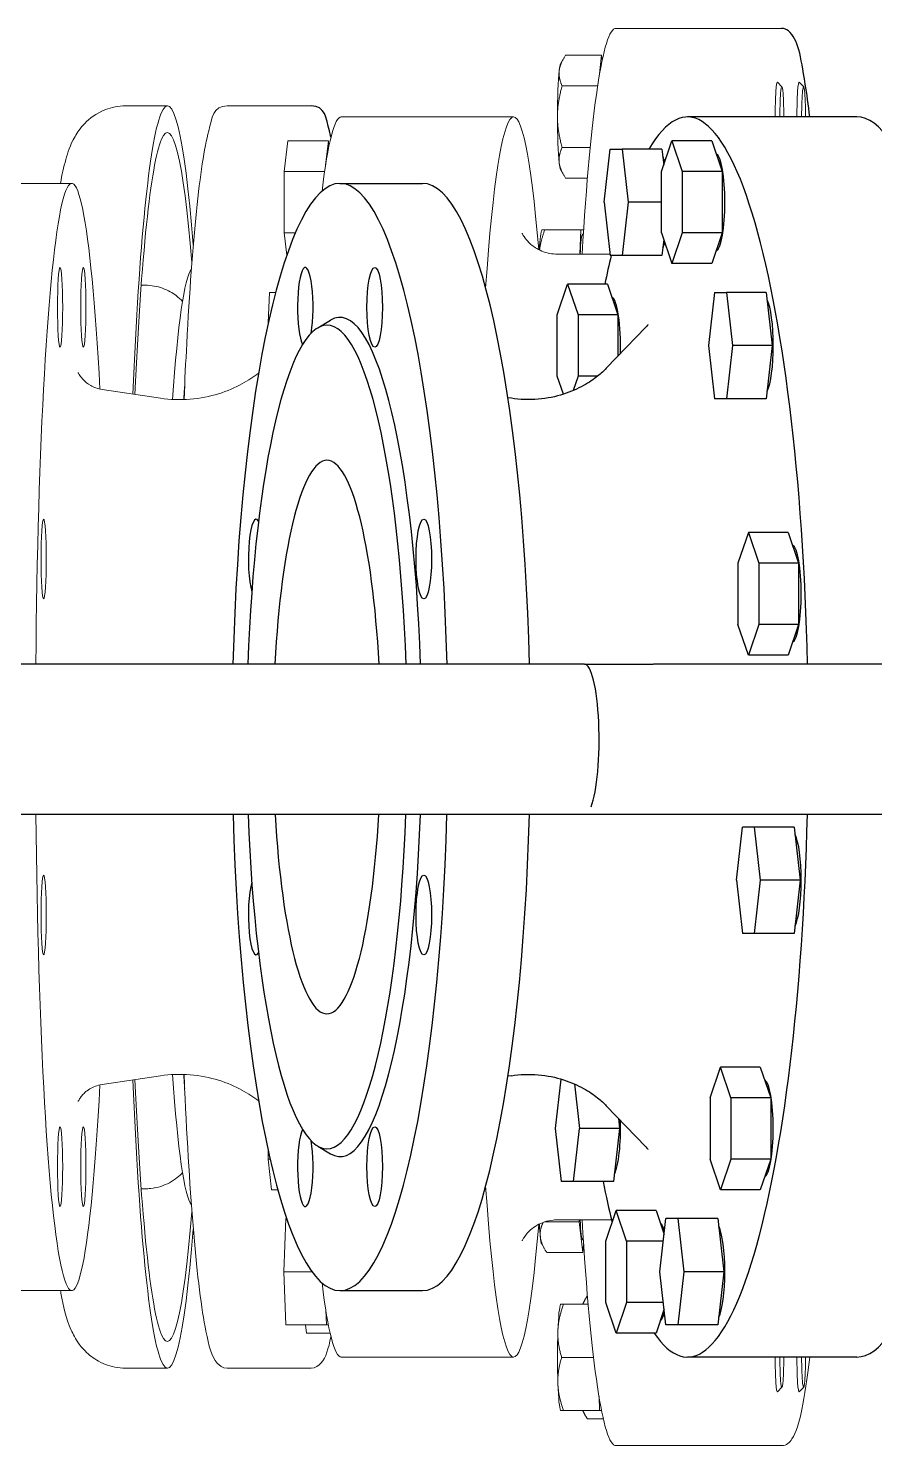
# Model space of a CAD drawing. Header units: millimetres. Extents: x 0 to 100323, y 0 to 59400.
# Drawn here: x 72956 to 73434, y 46620 to 47420 of the extents above; entities that cross this region are included whole.
import ezdxf

# ---------------------------------------------------------------- set-up
doc = ezdxf.new("R2010")
doc.units = ezdxf.units.MM
doc.header["$LTSCALE"] = 100
doc.layers.add('P_Biomass (BM)', color=150, linetype='Continuous', lineweight=18, true_color=0x007fff)
doc.layers.add('Visible', color=7, linetype='Continuous', lineweight=25)

msp = doc.modelspace()

# ---------------------------------------------------------------- linework, layer by layer
at = {"layer": 'P_Biomass (BM)'}
for p, q in [((73381.04, 47420.46), (73287.49, 47420.46)), ((73256.19, 47400.41), (73257.73, 47403.1)), ((73279.36, 47405.25), (73259.08, 47405.25)), ((73279.36, 47405.25), (73277.99, 47393.12)), ((73279.7, 47402.28), (73279.36, 47405.25)), ((73277.16, 47387.93), (73257.12, 47387.93)), ((73381.21, 47387.5), (73378.73, 47390)), ((73393.49, 47387.5), (73391.01, 47390)), ((73034.29, 47376.71), (73010.59, 47376.71)), ((73067.96, 47376.71), (73115.36, 47376.71)), ((73229.71, 47370.46), (73132.41, 47370.46)), ((73102.18, 47356.95), (73100.21, 47339.63)), ((73125.13, 47356.95), (73102.18, 47356.95)), ((73125.13, 47356.95), (73123.6, 47343.51)), ((73125.47, 47353.96), (73125.13, 47356.95)), ((73272.98, 47353.29), (73257.12, 47353.29)), ((73100.21, 47339.63), (73100.21, 47304.99)), ((73123.02, 47339.63), (73100.21, 47339.63)), ((73256.19, 47340.8), (73257.73, 47338.11)), ((72932.84, 47332.96), (72980.24, 47332.96)), ((73271.41, 47335.97), (73259.08, 47335.97)), ((73100.21, 47304.99), (73101.64, 47292.38)), ((73106.48, 47304.99), (73100.21, 47304.99)), ((73245.56, 47306.59), (73245.67, 47306.78)), ((73267.6, 47306.78), (73247.32, 47306.78)), ((73267.6, 47306.78), (73267.08, 47292.96)), ((73269.22, 47306.78), (73267.6, 47306.78)), ((73268.73, 47304.28), (73269.06, 47304.28)), ((73284.09, 47292.96), (73254.65, 47292.96)), ((73021.81, 47275.46), (73019.45, 47275.46)), ((73091.88, 47271.43), (73091.23, 47254.25)), ((73095.36, 47271.43), (73091.88, 47271.43)), ((73030.26, 47211.7), (72997.36, 47216.64)), ((73030.26, 46829.22), (72997.36, 46824.27)), ((73091.05, 46787.49), (73091.05, 46782.17)), ((73091.05, 46782.17), (73093.01, 46764.85)), ((73092.24, 46782.17), (73091.05, 46782.17)), ((73021.81, 46765.46), (73019.45, 46765.46)), ((73096.61, 46764.85), (73093.01, 46764.85)), ((73101.04, 46748.61), (73099.91, 46718.61)), ((73101.62, 46748.61), (73101.04, 46748.61)), ((73266.77, 46746.81), (73247.37, 46746.81)), ((73284.99, 46747.96), (73254.65, 46747.96)), ((73266.77, 46747.96), (73266.77, 46746.81)), ((73266.77, 46746.81), (73268.73, 46729.49)), ((73268.73, 46736.63), (73269.06, 46736.63)), ((73245.56, 46734.33), (73247.1, 46731.64)), ((73268.73, 46729.49), (73248.45, 46729.49)), ((73268.73, 46729.49), (73269.24, 46733.95)), ((73099.91, 46718.61), (73101.04, 46688.61)), ((73115.91, 46718.61), (73099.91, 46718.61)), ((72932.84, 46707.96), (72980.24, 46707.96)), ((73271.41, 46704.95), (73271.36, 46704.95)), ((73123.68, 46696.93), (73123.99, 46688.61)), ((73256.19, 46700.12), (73256.3, 46700.31)), ((73271.81, 46700.31), (73257.95, 46700.31)), ((73268.57, 46700.31), (73270, 46702.81)), ((73123.99, 46688.61), (73101.04, 46688.61)), ((73112.23, 46688.61), (73112.76, 46683.97)), ((73123.99, 46688.61), (73125.14, 46688.61)), ((73126.12, 46683.97), (73112.76, 46683.97)), ((73034.29, 46664.21), (73010.59, 46664.21)), ((73067.96, 46664.21), (73115.36, 46664.21)), ((73229.71, 46670.46), (73132.41, 46670.46)), ((73274.84, 46670.31), (73256.82, 46670.31)), ((73277.93, 46648.12), (73278.23, 46640.31)), ((73381.21, 46653.41), (73378.73, 46650.92)), ((73393.49, 46653.41), (73391.01, 46650.92)), ((73256.19, 46640.5), (73256.3, 46640.31)), ((73278.23, 46640.31), (73257.95, 46640.31)), ((73268.57, 46640.31), (73270, 46637.81)), ((73278.23, 46640.31), (73279.35, 46640.31)), ((73280.35, 46635.67), (73271.36, 46635.67)), ((73381.04, 46620.46), (73287.49, 46620.46))]:
    msp.add_line(p, q, dxfattribs=at)
for centre, major_axis, start_param, end_param in [((73287.49, 47020.46), (0, 400), 0, 0.821328), ((73229.71, 47020.46), (0, 350), 5.616731, 7.04378), ((73256.41, 47370.61), (0, 30), 0.113789, 0.523599), ((73256.41, 47370.61), (0, 30), 0.523599, 1.570796), ((73034.29, 47020.46), (0, 356.25), 5.606443, 7.279535), ((73378.65, 47370.61), (0, 19.43), 6.217589, 7.861604), ((73381.14, 47370.61), (0, 16.93), 4.703642, 7.862729), ((73390.92, 47370.61), (0, 19.43), 6.217589, 7.861604), ((73393.42, 47370.61), (0, 16.93), 4.703642, 7.862729), ((73034.29, 47020.46), (0, 341.25), 5.615891, 7.251439), ((73132.41, 47020.46), (0, 350), 0, 0.494007), ((73256.41, 47370.61), (0, 30), 1.570796, 2.617994), ((72980.24, 47020.46), (0, 312.5), 5.39203, 7.721854), ((73256.41, 47370.61), (0, -30), 5.759587, 6.169397), ((73245.78, 47276.78), (0, 30), 0.113789, 0.902534), ((73268.73, 47276.78), (0, 27.5), 0, 0.942042), ((73049.26, 47020.46), (0, 265), 0.08403, 0.76846), ((73055.49, 47020.46), (0, 265), 0.7248, 0.768879), ((72980.24, 47020.46), (0, -312.5), 4.85311, 7.174341), ((73034.29, 47020.46), (0, -356.25), 5.286836, 6.959927), ((73034.29, 47020.46), (0, -341.25), 5.314931, 6.95048), ((73049.26, 47020.46), (0, -265), 5.514725, 6.199156), ((73055.49, 47020.46), (0, 265), 2.372714, 2.416793), ((73229.71, 47020.46), (0, -350), 5.522591, 6.94964), ((73245.78, 46764.13), (0, 30), 2.239058, 2.617994), ((73268.73, 46764.13), (0, -27.5), 5.341143, 6.283185), ((73287.49, 47020.46), (0, -400), 5.461858, 6.283185), ((73245.78, 46764.13), (0, -30), 5.759587, 6.169397), ((73132.41, 47020.46), (0, -350), 5.789179, 6.283185), ((73256.41, 46670.31), (0, 30), 0.113789, 1.047198), ((73256.41, 46670.31), (0, 30), 1.047198, 2.094395), ((73378.65, 46670.31), (0, -19.43), 4.704767, 6.348781), ((73381.14, 46670.31), (0, -16.93), 4.703642, 7.862729), ((73390.92, 46670.31), (0, -19.43), 4.704767, 6.348781), ((73393.42, 46670.31), (0, -16.93), 4.703642, 7.862729), ((73256.41, 46670.31), (0, -30), 5.235988, 6.169397)]:
    msp.add_ellipse(centre, major_axis=major_axis, ratio=0.065414, start_param=start_param, end_param=end_param, dxfattribs=at)
for centre, major_axis in [((72973.67, 47262.98), (0, -22.5)), ((72986.81, 47262.98), (0, -22.5)), ((72964.38, 47120.91), (0, -22.5)), ((72964.38, 46920), (0, 22.5)), ((72973.67, 46777.94), (0, 22.5)), ((72986.81, 46777.94), (0, 22.5))]:
    msp.add_ellipse(centre, major_axis=major_axis, ratio=0.065414, dxfattribs=at)
for points, weights in [([(73259.08, 47405.25), (73255.88, 47400.61), (73255.43, 47396.59)], [1, 1.0379548493, 1]), ([(73255.43, 47396.59), (73254.97, 47392.57), (73257.12, 47387.93)], [1, 1.0379548493, 1]), ([(73257.12, 47387.93), (73254.45, 47378.64), (73254.45, 47370.61)], [1, 1.0379548493, 1]), ([(73254.45, 47370.61), (73254.45, 47362.57), (73257.12, 47353.29)], [1, 1.0379548493, 1]), ([(73257.12, 47353.29), (73254.97, 47348.64), (73255.43, 47344.63)], [1, 1.0379548493, 1]), ([(73255.43, 47344.63), (73255.88, 47340.61), (73259.08, 47335.97)], [1, 1.0379548493, 1]), ([(73247.32, 47306.78), (73245.05, 47300.66), (73244.37, 47295.31)], [1, 1.02865564907, 1.01404166389]), ([(73245.67, 47306.78), (73245.67, 47306.78), (73247.32, 47306.78)], [1.0124336326, 1.03012122654, 1]), ([(73246.33, 46746.45), (73244.36, 46742.02), (73244.8, 46738.15)], [1.00278558323, 1.03650681285, 1]), ([(73244.8, 46738.15), (73245.25, 46734.13), (73248.45, 46729.49)], [1, 1.0379548493, 1]), ([(73271.36, 46704.95), (73269.67, 46702.5), (73268.77, 46700.31)], [1, 1.01965956375, 1.01895290532]), ([(73257.95, 46700.31), (73254.97, 46692.27), (73254.71, 46685.31)], [1, 1.0379548493, 1]), ([(73256.3, 46700.31), (73256.3, 46700.31), (73257.95, 46700.31)], [1.0124336326, 1.03012122654, 1]), ([(73254.71, 46685.31), (73254.45, 46678.35), (73256.82, 46670.31)], [1, 1.0379548493, 1]), ([(73256.82, 46670.31), (73254.45, 46662.27), (73254.71, 46655.31)], [1, 1.0379548493, 1]), ([(73254.71, 46655.31), (73254.97, 46648.35), (73257.95, 46640.31)], [1, 1.0379548493, 1]), ([(73257.95, 46640.31), (73256.3, 46640.31), (73256.3, 46640.31)], [1, 1.03012122654, 1.0124336326]), ([(73268.77, 46640.31), (73269.67, 46638.12), (73271.36, 46635.67)], [1.01895290532, 1.01965956375, 1])]:
    msp.add_rational_spline(points, weights, degree=2, dxfattribs=at)
for points, knots in [([(72973.87, 47332.96), (72974.76, 47337.84), (72975.7, 47342.19), (72978.03, 47350.46), (72979.14, 47354.25), (72983.3, 47361.56), (72984.85, 47363.99), (72990.09, 47369.41), (72993.73, 47372.48), (73002.61, 47375.88), (73006.58, 47376.71), (73010.59, 47376.71)], [3.2527595, 3.2527595, 3.2527595, 3.2527595, 3.3684504, 3.3684504, 3.482703, 3.482703, 3.5295085, 3.5295085, 3.5718778, 3.5718778, 3.5969557, 3.5969557, 3.5969557, 3.5969557]), ([(73043.65, 47210.92), (73044.11, 47221.81), (73044.61, 47232.31), (73046.7, 47271.56), (73048.56, 47296.94), (73052.75, 47337.68), (73055.03, 47352.9), (73059.5, 47369.89), (73059.88, 47376.71), (73067.96, 47376.71)], [2.1431773, 2.1431773, 2.1431773, 2.1431773, 2.2536188, 2.2536188, 2.5744992, 2.5744992, 2.897688, 2.897688, 3.1415927, 3.1415927, 3.1415927, 3.1415927]), ([(73254.65, 47292.96), (73251.38, 47292.96), (73248.17, 47293.69), (73242.91, 47295.87), (73240.92, 47297.27), (73237.83, 47299.92), (73236.86, 47301.12), (73235.26, 47303.31), (73234.91, 47304.05), (73234.62, 47304.67), (73234.58, 47304.78), (73234.58, 47304.78)], [0, 0, 0, 0, 0.0270492, 0.0270492, 0.0559244, 0.0559244, 0.0893277, 0.0893277, 0.1363705, 0.1363705, 0.1650141, 0.1650141, 0.1650141, 0.1650141]), ([(73021.81, 47275.46), (73025.24, 47275.46), (73028.63, 47274.8), (73034.66, 47272.62), (73037.19, 47271.09), (73040.63, 47268.48), (73041.81, 47267.38), (73042.79, 47266.34)], [3.59695573, 3.59695573, 3.59695573, 3.59695573, 3.62056385, 3.62056385, 3.64650353, 3.64650353, 3.66581594, 3.66581594, 3.66581594, 3.66581594]), ([(72997.36, 47216.64), (72994.89, 47217.02), (72992.7, 47217.86), (72989.17, 47219.82), (72987.9, 47220.91), (72985.89, 47222.92), (72985.28, 47223.78), (72984.25, 47225.36), (72984.05, 47225.85), (72983.91, 47226.16), (72983.9, 47226.2), (72983.9, 47226.2)], [0.0098333, 0.0098333, 0.0098333, 0.0098333, 0.0361852, 0.0361852, 0.0653215, 0.0653215, 0.0998993, 0.0998993, 0.1502912, 0.1502912, 0.171353, 0.171353, 0.171353, 0.171353]), ([(73030.26, 47211.7), (73035.75, 47210.87), (73041.52, 47210.66), (73052.77, 47211.57), (73058.22, 47212.67), (73068.09, 47215.74), (73072.51, 47217.69), (73079.96, 47221.73), (73083.06, 47223.8), (73085.73, 47225.82)], [6.27335202, 6.27335202, 6.27335202, 6.27335202, 6.28843892, 6.28843892, 6.30352582, 6.30352582, 6.31861272, 6.31861272, 6.3328184, 6.3328184, 6.3328184, 6.3328184]), ([(72983.9, 46814.72), (72983.9, 46814.72), (72983.91, 46814.76), (72984.03, 46815.03), (72984.2, 46815.45), (72984.98, 46816.7), (72985.37, 46817.28), (72986.85, 46819.04), (72988.18, 46820.44), (72992.27, 46822.87), (72994.63, 46823.86), (72997.36, 46824.27)], [2.9702397, 2.9702397, 2.9702397, 2.9702397, 2.9901922, 2.9901922, 3.037081, 3.037081, 3.0637858, 3.0637858, 3.1026809, 3.1026809, 3.1317594, 3.1317594, 3.1317594, 3.1317594]), ([(73085.73, 46815.09), (73083.06, 46817.12), (73079.96, 46819.19), (73072.51, 46823.23), (73068.09, 46825.17), (73058.22, 46828.24), (73052.77, 46829.35), (73041.52, 46830.25), (73035.75, 46830.04), (73030.26, 46829.22)], [3.09195956, 3.09195956, 3.09195956, 3.09195956, 3.10616524, 3.10616524, 3.12125214, 3.12125214, 3.13633904, 3.13633904, 3.15142594, 3.15142594, 3.15142594, 3.15142594]), ([(73067.96, 46664.21), (73065.42, 46664.21), (73063.52, 46665.68), (73058.96, 46671.03), (73057.79, 46676.44), (73053.48, 46697.63), (73051.15, 46716.29), (73047.11, 46763.26), (73045.39, 46791.01), (73043.88, 46824.79), (73043.77, 46827.38), (73043.65, 46830)], [0, 0, 0, 0, 0.0767119, 0.0767119, 0.3115441, 0.3115441, 0.6497197, 0.6497197, 0.9718656, 0.9718656, 0.9984154, 0.9984154, 0.9984154, 0.9984154]), ([(73042.79, 46774.57), (73041.08, 46772.77), (73038.76, 46770.71), (73032.51, 46767.35), (73028.82, 46766.03), (73023.79, 46765.51), (73022.8, 46765.46), (73021.81, 46765.46)], [6.66968816, 6.66968816, 6.66968816, 6.66968816, 6.70335463, 6.70335463, 6.73173281, 6.73173281, 6.73854838, 6.73854838, 6.73854838, 6.73854838]), ([(73234.58, 46736.14), (73234.58, 46736.14), (73234.7, 46736.53), (73235.66, 46738.13), (73236.14, 46738.88), (73238.08, 46741.21), (73239.83, 46743.09), (73245.35, 46746.22), (73248.53, 46747.44), (73252.94, 46747.91), (73253.8, 46747.96), (73254.65, 46747.96)], [2.9765786, 2.9765786, 2.9765786, 2.9765786, 3.0330422, 3.0330422, 3.0631491, 3.0631491, 3.1044505, 3.1044505, 3.1345236, 3.1345236, 3.1415927, 3.1415927, 3.1415927, 3.1415927]), ([(73010.59, 46664.21), (73006.54, 46664.21), (73002.55, 46665.05), (72995.57, 46667.75), (72992.71, 46669.62), (72987.72, 46673.68), (72985.91, 46675.84), (72982.22, 46680.86), (72981, 46683.37), (72976.79, 46692.94), (72975.58, 46698.89), (72974.05, 46707.02), (72973.96, 46707.49), (72973.87, 46707.96)], [0.4553631, 0.4553631, 0.4553631, 0.4553631, 0.4806564, 0.4806564, 0.5085469, 0.5085469, 0.5441724, 0.5441724, 0.6029344, 0.6029344, 0.7883914, 0.7883914, 0.7995593, 0.7995593, 0.7995593, 0.7995593]), ([(73115.36, 46664.21), (73117.91, 46664.21), (73119.81, 46665.68), (73123.92, 46670.51), (73125.05, 46674.98), (73126.61, 46681.88)], [6.2831853, 6.2831853, 6.2831853, 6.2831853, 6.3598972, 6.3598972, 6.5642217, 6.5642217, 6.5642217, 6.5642217]), ([(73381.04, 46620.46), (73383.86, 46620.46), (73385.65, 46622.38), (73391.35, 46631.28), (73393.99, 46646.13), (73396.97, 46670.46)], [0, 0, 0, 0, 0.1016024, 0.1016024, 0.490431, 0.490431, 0.490431, 0.490431])]:
    msp.add_open_spline(points, degree=3, knots=knots, dxfattribs=at)
at = {"layer": 'Visible'}
for p, q in [((73423.47, 47370.46), (73327.85, 47370.46)), ((73280.79, 47322.31), (73284.17, 47352.31)), ((73284.17, 47352.31), (73290.93, 47352.31)), ((73290.93, 47352.31), (73294.31, 47322.31)), ((73313.48, 47352.31), (73290.93, 47352.31)), ((73313.26, 47339.63), (73319.11, 47356.95)), ((73313.48, 47352.31), (73314.5, 47343.31)), ((73341.67, 47356.95), (73319.11, 47356.95)), ((73319.11, 47356.95), (73324.96, 47339.63)), ((73341.67, 47356.95), (73347.52, 47339.63)), ((73313.26, 47304.99), (73313.26, 47339.63)), ((73324.96, 47339.63), (73324.96, 47304.99)), ((73347.52, 47339.63), (73324.96, 47339.63)), ((73347.52, 47339.63), (73347.52, 47304.99)), ((73131.69, 47332.96), (73178.28, 47332.96)), ((73280.79, 47322.31), (73284.17, 47292.31)), ((73294.31, 47322.31), (73290.93, 47292.31)), ((73313.26, 47322.31), (73294.31, 47322.31)), ((73313.26, 47304.99), (73319.11, 47287.67)), ((73324.96, 47304.99), (73319.11, 47287.67)), ((73347.52, 47304.99), (73324.96, 47304.99)), ((73347.52, 47304.99), (73341.67, 47287.67)), ((73314.5, 47301.31), (73313.48, 47292.31)), ((73290.93, 47292.31), (73284.17, 47292.31)), ((73313.48, 47292.31), (73290.93, 47292.31)), ((73341.67, 47287.67), (73319.11, 47287.67)), ((73254.36, 47258.75), (73260.21, 47276.07)), ((73282.77, 47276.07), (73260.21, 47276.07)), ((73260.21, 47276.07), (73266.07, 47258.75)), ((73282.77, 47276.07), (73288.62, 47258.75)), ((73343.07, 47271.43), (73339.69, 47241.43)), ((73343.07, 47271.43), (73349.82, 47271.43)), ((73372.38, 47271.43), (73349.82, 47271.43)), ((73349.82, 47271.43), (73353.2, 47241.43)), ((73372.38, 47271.43), (73375.76, 47241.43)), ((73254.36, 47224.11), (73254.36, 47258.75)), ((73266.07, 47258.75), (73266.07, 47224.11)), ((73288.62, 47258.75), (73266.07, 47258.75)), ((73288.62, 47258.75), (73288.62, 47235.49)), ((73119.13, 47251.42), (73126.38, 47255.72)), ((73282, 47228.6), (73304.32, 47251.82)), ((73339.69, 47241.43), (73343.07, 47211.43)), ((73353.2, 47241.43), (73349.82, 47211.43)), ((73375.76, 47241.43), (73353.2, 47241.43)), ((73375.76, 47241.43), (73372.38, 47211.43)), ((73257.8, 47213.91), (73254.36, 47224.11)), ((73266.07, 47224.11), (73263.31, 47215.96)), ((73277.06, 47224.11), (73266.07, 47224.11)), ((73228.43, 47211.62), (73226.47, 47211.92)), ((73349.82, 47211.43), (73343.07, 47211.43)), ((73372.38, 47211.43), (73349.82, 47211.43)), ((73362.23, 47135.98), (73356.37, 47118.66)), ((73362.23, 47135.98), (73368.08, 47118.66)), ((73384.78, 47135.98), (73362.23, 47135.98)), ((73384.78, 47135.98), (73390.64, 47118.66)), ((73356.37, 47118.66), (73356.37, 47084.02)), ((73368.08, 47118.66), (73368.08, 47084.02)), ((73390.64, 47118.66), (73368.08, 47118.66)), ((73390.64, 47118.66), (73390.64, 47084.02)), ((73362.23, 47066.7), (73356.37, 47084.02)), ((73368.08, 47084.02), (73362.23, 47066.7)), ((73390.64, 47084.02), (73368.08, 47084.02)), ((73390.64, 47084.02), (73384.78, 47066.7)), ((73384.78, 47066.7), (73362.23, 47066.7)), ((73269.71, 47061.63), (71830.41, 47061.63)), ((73489.9, 47061.63), (73308.67, 47061.63)), ((73269.71, 46976.63), (71830.41, 46976.63)), ((73451.67, 46976.63), (73308.69, 46976.63)), ((73355.47, 46939.58), (73358.85, 46969.58)), ((73365.61, 46969.58), (73358.85, 46969.58)), ((73365.61, 46969.58), (73368.99, 46939.58)), ((73388.16, 46969.58), (73365.61, 46969.58)), ((73388.16, 46969.58), (73391.54, 46939.58)), ((73355.47, 46939.58), (73358.85, 46909.58)), ((73368.99, 46939.58), (73365.61, 46909.58)), ((73391.54, 46939.58), (73368.99, 46939.58)), ((73391.54, 46939.58), (73388.16, 46909.58)), ((73365.61, 46909.58), (73358.85, 46909.58)), ((73388.16, 46909.58), (73365.61, 46909.58)), ((73340.59, 46816.81), (73346.44, 46834.13)), ((73369, 46834.13), (73346.44, 46834.13)), ((73352.3, 46816.81), (73346.44, 46834.13)), ((73369, 46834.13), (73374.86, 46816.81)), ((73228.43, 46829.29), (73226.47, 46828.99)), ((73253.45, 46799.49), (73256.59, 46827.38)), ((73264.14, 46824.6), (73266.97, 46799.49)), ((73340.59, 46816.81), (73340.59, 46782.17)), ((73374.86, 46816.81), (73352.3, 46816.81)), ((73352.3, 46816.81), (73352.3, 46782.17)), ((73374.86, 46816.81), (73374.86, 46782.17)), ((73282, 46812.32), (73304.32, 46789.09)), ((73288.89, 46805.15), (73289.53, 46799.49)), ((73256.83, 46769.49), (73253.45, 46799.49)), ((73263.59, 46769.49), (73266.97, 46799.49)), ((73289.53, 46799.49), (73266.97, 46799.49)), ((73289.53, 46799.49), (73286.15, 46769.49)), ((73119.13, 46789.5), (73126.38, 46785.2)), ((73346.44, 46764.85), (73340.59, 46782.17)), ((73352.3, 46782.17), (73346.44, 46764.85)), ((73374.86, 46782.17), (73352.3, 46782.17)), ((73374.86, 46782.17), (73369, 46764.85)), ((73263.59, 46769.49), (73256.83, 46769.49)), ((73286.15, 46769.49), (73263.59, 46769.49)), ((73369, 46764.85), (73346.44, 46764.85)), ((73281.69, 46735.93), (73287.55, 46753.25)), ((73310.1, 46753.25), (73287.55, 46753.25)), ((73293.4, 46735.93), (73287.55, 46753.25)), ((73310.1, 46753.25), (73314.72, 46739.6)), ((73312.35, 46718.61), (73315.73, 46748.61)), ((73322.49, 46748.61), (73315.73, 46748.61)), ((73322.49, 46748.61), (73325.87, 46718.61)), ((73345.05, 46748.61), (73322.49, 46748.61)), ((73345.05, 46748.61), (73348.43, 46718.61)), ((73281.69, 46701.29), (73281.69, 46735.93)), ((73293.4, 46735.93), (73293.4, 46701.29)), ((73314.3, 46735.93), (73293.4, 46735.93)), ((73315.73, 46688.61), (73312.35, 46718.61)), ((73325.87, 46718.61), (73322.49, 46688.61)), ((73348.43, 46718.61), (73325.87, 46718.61)), ((73348.43, 46718.61), (73345.05, 46688.61)), ((73131.69, 46707.96), (73178.28, 46707.96)), ((73287.55, 46683.97), (73281.69, 46701.29)), ((73293.4, 46701.29), (73287.55, 46683.97)), ((73314.3, 46701.29), (73293.4, 46701.29)), ((73314.72, 46697.61), (73310.1, 46683.97)), ((73322.49, 46688.61), (73315.73, 46688.61)), ((73345.05, 46688.61), (73322.49, 46688.61)), ((73310.1, 46683.97), (73287.55, 46683.97)), ((73423.47, 46670.46), (73327.85, 46670.46))]:
    msp.add_line(p, q, dxfattribs=at)
for centre, major_axis, ratio, start_param, end_param in [((73327.85, 47020.46), (0, 350), 0.195123, 4.83029, 6.606624), ((73423.47, 47020.46), (0, 350), 0.195123, 5.152423, 6.283185), ((73312.07, 47322.31), (0, 27.5), 0.195123, 5.685542, 5.921201), ((73343.63, 47322.31), (0, 27.5), 0.195123, 3.233133, 6.191645), ((73131.69, 47020.46), (0, 312.5), 0.195123, 4.844516, 7.721854), ((73178.28, 47020.46), (0, 312.5), 0.195123, 4.844516, 6.283185), ((73312.07, 47322.31), (0, -27.5), 0.195123, 0.361984, 0.597643), ((73327.85, 47020.46), (0, -350), 0.195123, 3.822948, 3.893599), ((73112.09, 47262.98), (0, -22.5), 0.195123, 0.868805, 5.920807), ((73131.69, 47020.46), (0, 236.83), 0.195123, 4.887113, 6.398301), ((73284.73, 47241.43), (0, 27.5), 0.195123, 4.548824, 6.191645), ((73370.96, 47241.43), (0, 27.5), 0.195123, 3.503577, 5.921201), ((73124.34, 47020.46), (0, 232.5), 0.195123, 4.890402, 7.675969), ((73124.34, 47020.46), (0, 156.25), 0.195123, 4.979024, 7.587347), ((73084.37, 47120.91), (0, 22.5), 0.195123, 5.974608, 8.821394), ((73386.75, 47101.34), (0, 27.5), 0.195123, 3.233133, 6.191645), ((73269.71, 47019.13), (0, 42.5), 0.195123, 6.283128, 6.283185), ((73269.71, 47019.13), (0, 42.5), 0.195123, 3.603699, 6.283128), ((73308.59, 47019.13), (0, 42.5), 0.659371, 0, 0.000307), ((73131.69, 47020.46), (0, -312.5), 0.195123, 4.85311, 7.713261), ((73124.34, 47020.46), (0, -232.5), 0.195123, 4.902041, 7.66433), ((73124.34, 47020.46), (0, -156.25), 0.195123, 4.996718, 7.569653), ((73131.69, 47020.46), (0, -236.83), 0.195123, 6.168069, 7.667838), ((73178.28, 47020.46), (0, -312.5), 0.195123, 0, 1.430076), ((73269.71, 47019.13), (0, -42.5), 0.195123, 0, 0.000308), ((73327.85, 47020.46), (0, -350), 0.195123, 6.004464, 7.728423), ((73386.75, 46939.58), (0, 27.5), 0.195123, 3.503577, 5.921201), ((73084.37, 46920), (0, -22.5), 0.195123, 3.744977, 6.591762), ((73423.47, 47020.46), (0, -350), 0.195123, 0, 1.130763), ((73370.96, 46799.49), (0, 27.5), 0.195123, 3.233133, 6.191645), ((73284.73, 46799.49), (0, -27.5), 0.195123, 0.361984, 1.734361), ((73112.09, 46777.94), (0, -22.5), 0.195123, 3.503971, 8.555973), ((73327.85, 47020.46), (0, -350), 0.195123, 5.511964, 5.610816), ((73312.07, 46718.61), (0, 27.5), 0.195123, 5.713657, 6.191645), ((73343.63, 46718.61), (0, 27.5), 0.195123, 3.503577, 5.921201), ((73312.07, 46718.61), (0, -27.5), 0.195123, 0.09154, 0.569528)]:
    msp.add_ellipse(centre, major_axis=major_axis, ratio=ratio, start_param=start_param, end_param=end_param, dxfattribs=at)
for centre, major_axis in [((73151.29, 47262.98), (0, 22.5)), ((73179.01, 47120.91), (0, 22.5)), ((73179.01, 46920), (0, 22.5)), ((73151.29, 46777.94), (0, -22.5))]:
    msp.add_ellipse(centre, major_axis=major_axis, ratio=0.195123, dxfattribs=at)
for points, knots in [([(73396.97, 47370.46), (73396.13, 47377.32), (73395.27, 47383.49), (73391.72, 47405.16), (73390.52, 47414.32), (73383.89, 47419.8), (73382.54, 47420.46), (73381.04, 47420.46)], [2.6511617, 2.6511617, 2.6511617, 2.6511617, 2.760878, 2.760878, 3.0875875, 3.0875875, 3.1415927, 3.1415927, 3.1415927, 3.1415927]), ([(73126.61, 47359.03), (73126.33, 47360.29), (73126.04, 47361.47), (73123.83, 47369.89), (73123.45, 47376.71), (73115.36, 47376.71)], [9.1437416, 9.1437416, 9.1437416, 9.1437416, 9.1808733, 9.1808733, 9.424778, 9.424778, 9.424778, 9.424778]), ([(73305.55, 47253.26), (73305.55, 47253.26), (73305.46, 47253.13), (73305.05, 47252.62), (73304.75, 47252.27), (73304.32, 47251.82)], [6.00836961, 6.00836961, 6.00836961, 6.00836961, 6.04766576, 6.04766576, 6.0829021, 6.0829021, 6.0829021, 6.0829021]), ([(73282, 47228.6), (73280.73, 47227.28), (73279.12, 47225.75), (73274.91, 47222.4), (73272.31, 47220.58), (73265.93, 47217.02), (73262.14, 47215.3), (73253.49, 47212.54), (73248.63, 47211.52), (73238.55, 47210.68), (73233.34, 47210.87), (73228.43, 47211.62)], [6.0829021, 6.0829021, 6.0829021, 6.0829021, 6.128928, 6.128928, 6.174954, 6.174954, 6.2209799, 6.2209799, 6.2670058, 6.2670058, 6.3130318, 6.3130318, 6.3130318, 6.3130318]), ([(73269.7, 47061.63), (73276.59, 47061.63), (73283.38, 47061.63), (73296.55, 47061.63), (73302.95, 47061.63), (73308.58, 47061.63)], [0, 0, 0, 0, 0.849643, 0.849643, 1.748057, 1.748057, 1.748057, 1.748057]), ([(73308.6, 46976.63), (73301.54, 46976.63), (73293.27, 46976.63), (73279.73, 46976.63), (73274.75, 46976.63), (73269.71, 46976.63)], [0, 0, 0, 0, 1.128161, 1.128161, 1.747923, 1.747923, 1.747923, 1.747923]), ([(73228.43, 46829.29), (73233.34, 46830.04), (73238.55, 46830.23), (73248.63, 46829.4), (73253.49, 46828.38), (73262.14, 46825.62), (73265.93, 46823.89), (73272.31, 46820.34), (73274.91, 46818.52), (73279.12, 46815.17), (73280.73, 46813.63), (73282, 46812.32)], [3.1117462, 3.1117462, 3.1117462, 3.1117462, 3.1577721, 3.1577721, 3.2037981, 3.2037981, 3.249824, 3.249824, 3.2958499, 3.2958499, 3.3418759, 3.3418759, 3.3418759, 3.3418759])]:
    msp.add_open_spline(points, degree=3, knots=knots, dxfattribs=at)
msp.add_open_spline([(73304.32, 46789.09), (73305.24, 46788.14), (73305.55, 46787.66), (73305.55, 46787.66)], degree=3, dxfattribs=at)

doc.saveas('drawing.dxf')
